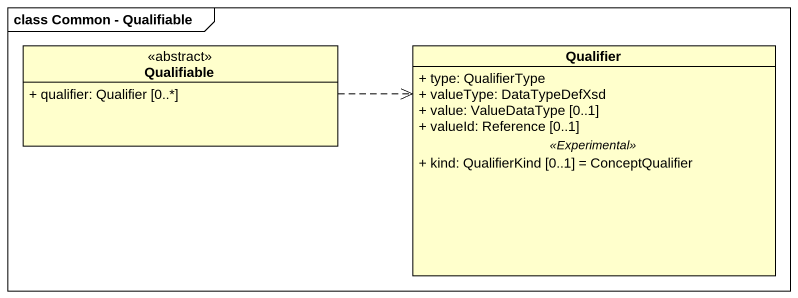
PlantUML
@startuml
mainframe class Common - Qualifiable
hide circle
hide empty members
skinparam classAttributeIconSize 0
class Qualifiable <<abstract>> {
  + qualifier: Qualifier [0..*]
}
class Qualifier {
  + type: QualifierType
  + valueType: DataTypeDefXsd
  + value: ValueDataType [0..1]
  + valueId: Reference [0..1]
  .. <<Experimental>> ..
  + kind: QualifierKind [0..1] = ConceptQualifier
}
Qualifiable .right.> Qualifier
@enduml
